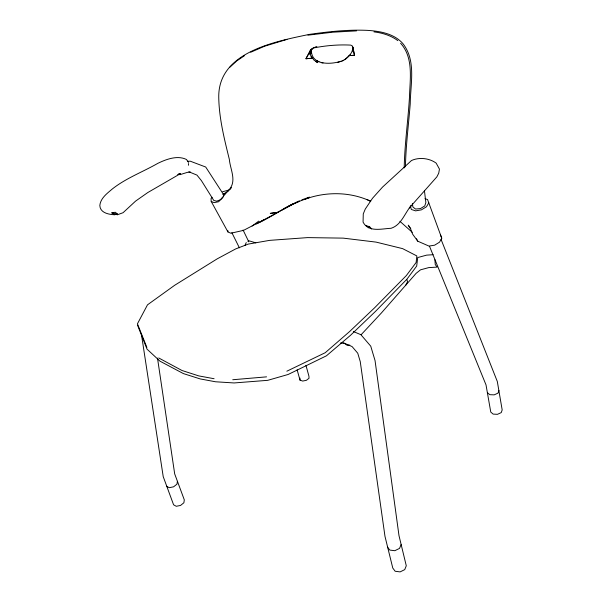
<?xml version="1.0" encoding="UTF-8"?>
<svg xmlns="http://www.w3.org/2000/svg" width="602" height="602" viewBox="0 0 602 602"><rect width="100%" height="100%" fill="white"/><g stroke="black" fill="none" stroke-linecap="round" stroke-linejoin="round"><path stroke-width="0.9" d="M313.123 48.07C325.404 45.579 338.332 44.458 350.838 45.12L352.448 46.203C354.525 51.561 348.392 56.422 344.856 59.56M404.213 167.898C404.649 144.156 408.096 120.588 409.488 96.899C409.985 78.907 413.777 57.912 400.608 43.246M405.432 166.829C405.838 145.744 408.57 124.787 410.233 103.785C410.444 83.768 416.351 60.539 402.776 43.464C394.039 33.659 380.276 31.214 367.762 30.386C348.182 29.453 328.587 31.658 309.225 34.412C274.632 41.673 217.984 52.148 218.752 97.404C219.098 118.504 224.35 139.054 229.347 159.425C230.137 168.853 236.511 180.036 229.994 188.607L218.669 201.723L214.101 202.618L211.189 201.422L211.039 198.615L212.085 197.283M315.854 61.532L317.713 62.668L313.845 59.974L309.992 54.315L310.128 50.959L311.001 49.417L314.387 47.302M343.727 60.192C333.591 64.707 310.986 66.333 311.4 50.184L312.272 48.642L310.798 51.351M177.673 174.467L180.096 174.625L180.186 174.016L178.719 173.526M177.402 481.314L176.943 484.181L173.557 486.83L169.23 487.688L166.536 486.258M352.17 51.2L353.043 47.678L352.448 46.203M311.001 49.417L309.827 52.073L309.992 54.315M498.953 390.525L497.989 393.136L494.182 394.859L489.795 394.679L487.409 392.7M401.098 544.607L399.51 548.422L394.807 550.702L389.787 550.085L387.417 546.955M244.931 245.481L246.256 242.561M405.748 285.258L407.569 281.638L406.741 279.343M310.128 50.959L305.959 58.748L312.227 58.191L310.978 56.257M310.421 50.47L305.959 58.748L312.227 58.191M424.967 198.713L427.563 199.533L441.763 238.211L439.535 242.162L434.636 245.18L428.963 246.083L417.743 241.184L412.641 234.186L410.609 228.956L408.239 225.148L410.767 228.64M428.827 202.806L426.487 206.757L421.43 209.85L415.613 210.866L411.309 209.443L410.376 205.959M311.693 49.695L311.099 51.298L311.264 53.533M411.437 205.327C404.71 212.95 401.564 224.99 391.059 228.293C381.615 228.685 368.462 232.635 363.066 222.093L363.269 213.891L365.263 209.082L372.533 198.239L382.556 187.071L411.49 160.523C419.12 157.002 429.376 158.123 436.157 163.127L439.445 169.072L438.738 173.158L436.841 176.89L409.277 207.991M229.987 189.54L231.492 187.531M229.964 67.123L236.262 61.389M350.304 54.85L346.097 58.748L342.478 61.005M361.14 334.712L381.51 312.844L416.125 273.331L420.497 269.839L428.692 267.619L437.12 267.107L435.238 264.541L434.915 259.718M223.033 197.403L220.783 199.623L216.712 201.158L213.793 200.466L201.399 180.615L196.944 175.099L188.84 171.773M211.189 201.422L227.94 231.936L230.837 233.222L243.532 230.378L259.898 221.867M368.183 227.827L369.62 226.728L371.63 228.963M252.11 226.043L258.77 221.1M236.932 60.817L244.623 55.58M228.752 190.683L222.921 194.461L224.674 193.791M283.617 208.856L285.19 208.014L272.051 215.463M370.712 201.294C350.071 191.526 325.298 191.451 304.085 199.54C287.906 205.184 274.03 215.584 258.627 222.875M180.532 173.587L147.791 192.542L135.578 201.113L123.064 212.709L117.164 214.854M256.482 223.959L264.398 219.534L260.651 221.483M286.74 207.126L293.054 203.785L286.763 207.163M282.368 209.85L291.82 204.778M264.97 219.226L271.306 215.855M286.853 371.193L325.208 352.727L349.694 331.461L374.67 307.727L406.35 275.558L416.125 262.487L416.862 255.94L402.618 248.634L376.115 242.117L343.208 238.129L307.584 237.609L269.628 240.364L248.144 244.111L235.555 248.98L217.134 258.89L174.67 285.28L147.49 304.838L137.437 323.808L146.896 347.444M250.703 52.246L264.639 46.203L287.003 39.393M294.649 202.994L299.36 200.857M293.407 203.988L298.908 201.489M301.865 199.856L304.454 198.878M309.443 197.622L304.085 199.54M305.312 198.555L309.473 197.08M247.919 241.357L249.251 240.883L255.797 242.832M180.096 174.625L187.357 172.375L190.473 172.044M337.85 62.315L341.183 61.336M222.582 191.767L229.686 189.796M315.44 46.911L316.848 46.572M114.448 214.748L117.593 214.146L115.275 212.243L111.791 212.875L114.448 214.748C108.548 214.44 100.135 212.867 99.819 205.485C100.587 198.096 107.133 193.43 112.341 188.953C126.059 178.132 142.666 172.006 157.739 163.398C166.265 159.237 177.432 155.023 186.515 159.507L188.494 162.412M307.953 35.157L332.718 32.207L356.55 30.868M232.748 379.742L266.558 376.852M349.83 345.104L347.188 345.322L343.494 342.636M433.131 254.706L426.675 255.128L417.728 257.543L416.689 266.054L406.937 279.193L375.355 311.52L350.447 335.359L326.419 355.827L288.147 374.474L267.732 380.329L234.095 382.955L215.493 381.773L200.225 378.929L183.414 373.601L160.019 361.2L147.031 349.152L137.534 325.2M187.553 161.298L190.232 161.178L205.711 167.025L223.477 194.469L223.553 196.056M340.288 343.027L344.826 343.426L352.087 346.579L357.746 353.208L360.237 361.539L384.987 536.382L392.775 568.047L395.138 571.238L400.104 571.9L404.732 569.627L406.282 565.775L398.998 535.667L375.046 360.575L370.749 346.173L360.899 334.712L353.344 331.506M373.94 31.868C382.413 32.922 390.916 35.458 397.824 40.635M321.212 62.676L323.071 62.992M214.101 378.718L198.818 375.911L182.007 370.501L158.732 357.972M111.791 212.875L117.593 214.146M365.745 225.524L369.62 226.728M297.117 369.801L300.014 380.14L302.693 381.066L306.441 380.291L309.029 378.274L308.939 376.205L305.951 365.324M370.591 201.249L367.054 199.593M317.119 60.742L318.985 61.871M399.916 221.31L412.235 232.289M416.471 238.716L417.743 241.184M231.875 232.696L239.4 247.828M243.065 230.009L248.807 241.823M429.527 246.316L486.017 384.896L490.765 412.061L493.136 414.101L497.478 414.327L501.24 412.596L502.181 409.947L497.312 381.487L441.1 239.491M440.476 234.863L441.763 238.211M352.885 47.212L354.443 55.316L349.198 55.572L354.443 55.316L353.043 47.678M141.304 333.523L163.217 476.633L173.587 504.8L176.273 506.282L180.555 505.439L183.881 502.768L184.302 499.856L174.685 473.894L157.491 358.092M412.37 203.401L412.889 206.975L415.561 209.052L420.489 208.57L424.741 205.959L425.855 202.611L424.448 190.759M227.827 230.506L227.94 231.936M188.418 163.541L188.516 165.272M299.962 378.071L300.014 380.14M278.282 212.273L270.336 213.371L278.282 212.273"/></g></svg>
